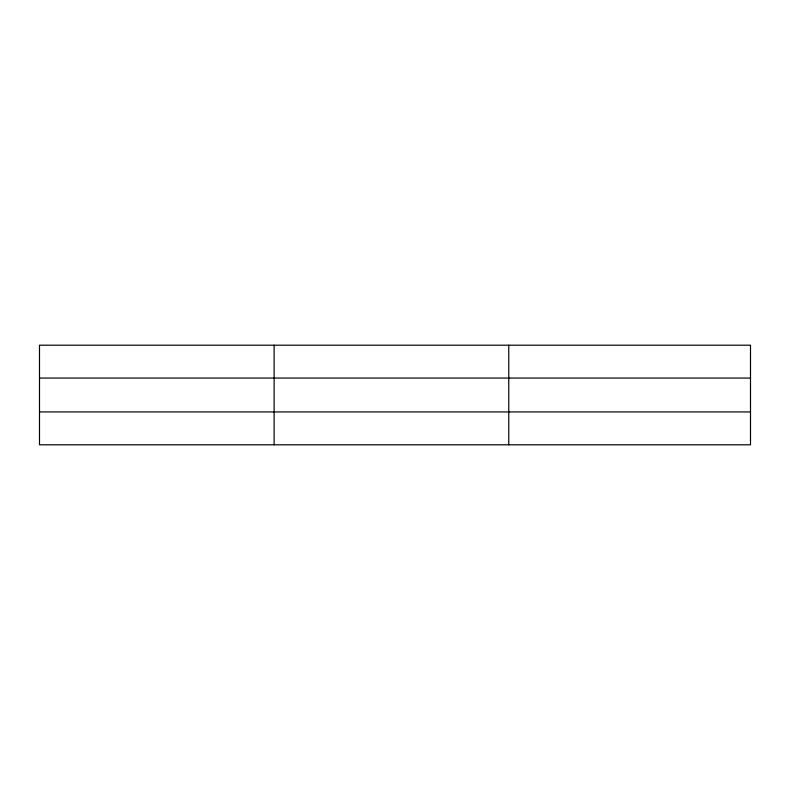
<?xml version="1.0" encoding="UTF-8"?>
<svg xmlns="http://www.w3.org/2000/svg" width="790" height="790" viewBox="0 0 790 790"><rect width="100%" height="100%" fill="white"/><g stroke="black" fill="none" stroke-linecap="round" stroke-linejoin="round"><path stroke-width="1.19" d="M274.13 345.2L274.13 444.8M508.76 345.2L508.76 444.8M750.5 411.936L750.5 444.8L39.5 444.8L39.5 345.2L750.5 345.2L750.5 411.936L39.5 411.936M39.5 378.064L750.5 378.064"/></g></svg>
